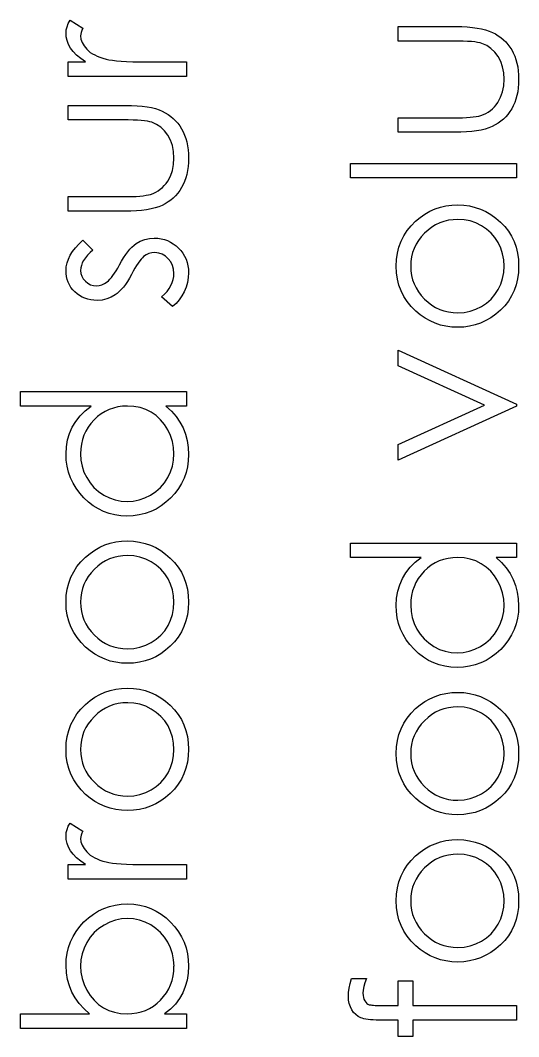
# Model space of a CAD drawing. Header units: millimetres. Extents: x -492 to -44, y 143 to 452.
# Drawn here: x -371.89 to -362.66, y 164.21 to 183.06 of the extents above; entities that cross this region are included whole.
import ezdxf

# ---------------------------------------------------------------- set-up
doc = ezdxf.new("R2010")
doc.units = ezdxf.units.MM

msp = doc.modelspace()

# ---------------------------------------------------------------- linework, layer by layer
at = {"color": 7, "linetype": 'Continuous', "flags": 128}
for points in [[(-371.007, 182.017), (-371.007, 182.286), (-371.007, 182.286), (-370.685, 182.286), (-370.685, 182.286), (-370.773, 182.348), (-370.849, 182.411), (-370.912, 182.475), (-370.961, 182.541), (-370.998, 182.609), (-371.025, 182.679), (-371.04, 182.749), (-371.046, 182.821), (-371.046, 182.821), (-371.041, 182.877), (-371.027, 182.935), (-371.004, 182.994), (-370.971, 183.056), (-370.971, 183.056), (-370.737, 182.908), (-370.737, 182.908), (-370.754, 182.869), (-370.767, 182.833), (-370.774, 182.8), (-370.776, 182.77), (-370.776, 182.77), (-370.769, 182.706), (-370.748, 182.642), (-370.712, 182.58), (-370.662, 182.519), (-370.631, 182.49), (-370.596, 182.462), (-370.557, 182.437), (-370.514, 182.413), (-370.468, 182.39), (-370.417, 182.37), (-370.362, 182.351), (-370.304, 182.335), (-370.304, 182.335), (-370.252, 182.323), (-370.187, 182.314), (-370.111, 182.305), (-370.023, 182.298), (-369.923, 182.293), (-369.811, 182.289), (-369.688, 182.287), (-369.552, 182.286), (-369.552, 182.286), (-368.815, 182.286), (-368.815, 182.286), (-368.815, 182.017), (-368.815, 182.017), (-371.007, 182.017)], [(-364.892, 180.979), (-364.892, 181.248), (-364.892, 181.248), (-363.875, 181.248), (-363.875, 181.248), (-363.785, 181.249), (-363.704, 181.25), (-363.629, 181.254), (-363.561, 181.259), (-363.501, 181.265), (-363.447, 181.272), (-363.401, 181.28), (-363.362, 181.291), (-363.362, 181.291), (-363.314, 181.309), (-363.267, 181.33), (-363.224, 181.355), (-363.183, 181.383), (-363.145, 181.416), (-363.109, 181.452), (-363.076, 181.491), (-363.046, 181.534), (-362.996, 181.628), (-362.959, 181.732), (-362.938, 181.844), (-362.93, 181.964), (-362.93, 181.964), (-362.938, 182.084), (-362.959, 182.195), (-362.994, 182.295), (-363.043, 182.387), (-363.104, 182.467), (-363.174, 182.533), (-363.253, 182.587), (-363.341, 182.627), (-363.341, 182.627), (-363.377, 182.637), (-363.421, 182.646), (-363.475, 182.654), (-363.537, 182.66), (-363.609, 182.665), (-363.689, 182.668), (-363.778, 182.67), (-363.875, 182.671), (-363.875, 182.671), (-364.892, 182.671), (-364.892, 182.671), (-364.892, 182.94), (-364.892, 182.94), (-363.825, 182.94), (-363.825, 182.94), (-363.716, 182.939), (-363.614, 182.934), (-363.518, 182.925), (-363.43, 182.913), (-363.349, 182.898), (-363.275, 182.88), (-363.207, 182.857), (-363.147, 182.832), (-363.091, 182.803), (-363.039, 182.771), (-362.99, 182.735), (-362.944, 182.697), (-362.901, 182.654), (-362.861, 182.609), (-362.824, 182.559), (-362.79, 182.506), (-362.76, 182.451), (-362.734, 182.391), (-362.712, 182.328), (-362.694, 182.262), (-362.679, 182.192), (-362.669, 182.118), (-362.663, 182.042), (-362.661, 181.961), (-362.661, 181.961), (-362.663, 181.881), (-362.669, 181.804), (-362.679, 181.731), (-362.694, 181.661), (-362.712, 181.594), (-362.734, 181.531), (-362.76, 181.471), (-362.79, 181.414), (-362.824, 181.362), (-362.861, 181.312), (-362.901, 181.265), (-362.944, 181.223), (-362.991, 181.184), (-363.041, 181.148), (-363.094, 181.116), (-363.15, 181.087), (-363.211, 181.062), (-363.279, 181.039), (-363.356, 181.021), (-363.439, 181.006), (-363.529, 180.994), (-363.627, 180.985), (-363.732, 180.981), (-363.844, 180.979), (-363.844, 180.979), (-364.892, 180.979)], [(-371.007, 179.517), (-371.007, 179.786), (-371.007, 179.786), (-369.99, 179.786), (-369.99, 179.786), (-369.901, 179.787), (-369.819, 179.789), (-369.744, 179.792), (-369.676, 179.797), (-369.616, 179.803), (-369.563, 179.811), (-369.517, 179.819), (-369.478, 179.829), (-369.478, 179.829), (-369.429, 179.847), (-369.383, 179.868), (-369.34, 179.893), (-369.299, 179.922), (-369.26, 179.954), (-369.225, 179.99), (-369.192, 180.029), (-369.162, 180.073), (-369.111, 180.167), (-369.075, 180.27), (-369.053, 180.382), (-369.046, 180.502), (-369.046, 180.502), (-369.053, 180.622), (-369.074, 180.733), (-369.109, 180.834), (-369.159, 180.925), (-369.219, 181.005), (-369.29, 181.072), (-369.368, 181.125), (-369.456, 181.165), (-369.456, 181.165), (-369.492, 181.175), (-369.537, 181.184), (-369.59, 181.192), (-369.653, 181.199), (-369.724, 181.204), (-369.804, 181.207), (-369.893, 181.209), (-369.99, 181.21), (-369.99, 181.21), (-371.007, 181.21), (-371.007, 181.21), (-371.007, 181.479), (-371.007, 181.479), (-369.94, 181.479), (-369.94, 181.479), (-369.831, 181.477), (-369.729, 181.472), (-369.633, 181.464), (-369.545, 181.452), (-369.464, 181.437), (-369.39, 181.418), (-369.323, 181.396), (-369.262, 181.371), (-369.207, 181.342), (-369.154, 181.31), (-369.105, 181.274), (-369.059, 181.235), (-369.016, 181.193), (-368.976, 181.147), (-368.939, 181.098), (-368.906, 181.045), (-368.876, 180.989), (-368.849, 180.929), (-368.827, 180.866), (-368.809, 180.8), (-368.794, 180.73), (-368.784, 180.657), (-368.778, 180.58), (-368.776, 180.5), (-368.776, 180.5), (-368.778, 180.42), (-368.784, 180.343), (-368.794, 180.27), (-368.809, 180.199), (-368.827, 180.133), (-368.849, 180.07), (-368.876, 180.009), (-368.906, 179.953), (-368.939, 179.9), (-368.977, 179.85), (-369.016, 179.804), (-369.06, 179.761), (-369.106, 179.722), (-369.156, 179.687), (-369.209, 179.654), (-369.265, 179.625), (-369.326, 179.6), (-369.395, 179.578), (-369.471, 179.559), (-369.554, 179.544), (-369.645, 179.532), (-369.742, 179.524), (-369.847, 179.519), (-369.96, 179.517), (-369.96, 179.517), (-371.007, 179.517)], [(-365.776, 180.133), (-365.776, 180.402), (-365.776, 180.402), (-362.7, 180.402), (-362.7, 180.402), (-362.7, 180.133), (-362.7, 180.133), (-365.776, 180.133)], [(-364.93, 178.499), (-364.925, 178.622), (-364.907, 178.74), (-364.879, 178.852), (-364.84, 178.959), (-364.789, 179.06), (-364.727, 179.156), (-364.654, 179.247), (-364.569, 179.332), (-364.569, 179.332), (-364.485, 179.402), (-364.397, 179.464), (-364.305, 179.515), (-364.21, 179.558), (-364.11, 179.591), (-364.007, 179.614), (-363.9, 179.628), (-363.79, 179.633), (-363.79, 179.633), (-363.678, 179.628), (-363.571, 179.613), (-363.467, 179.588), (-363.366, 179.553), (-363.269, 179.509), (-363.175, 179.454), (-363.086, 179.39), (-362.999, 179.315), (-362.92, 179.233), (-362.852, 179.145), (-362.793, 179.052), (-362.746, 178.953), (-362.709, 178.848), (-362.682, 178.737), (-362.666, 178.621), (-362.661, 178.499), (-362.661, 178.499), (-362.666, 178.377), (-362.682, 178.26), (-362.709, 178.149), (-362.746, 178.044), (-362.793, 177.945), (-362.852, 177.851), (-362.92, 177.763), (-362.999, 177.681), (-363.086, 177.606), (-363.175, 177.542), (-363.269, 177.487), (-363.366, 177.443), (-363.467, 177.408), (-363.571, 177.383), (-363.678, 177.368), (-363.79, 177.363), (-363.79, 177.363), (-363.9, 177.368), (-364.007, 177.382), (-364.109, 177.405), (-364.208, 177.439), (-364.303, 177.481), (-364.395, 177.532), (-364.483, 177.594), (-364.567, 177.664), (-364.567, 177.664), (-364.653, 177.749), (-364.726, 177.84), (-364.788, 177.936), (-364.84, 178.038), (-364.879, 178.145), (-364.907, 178.258), (-364.925, 178.376), (-364.93, 178.499)], [(-364.661, 178.498), (-364.657, 178.411), (-364.645, 178.327), (-364.625, 178.246), (-364.597, 178.168), (-364.561, 178.093), (-364.517, 178.021), (-364.466, 177.953), (-364.406, 177.887), (-364.34, 177.828), (-364.271, 177.776), (-364.199, 177.732), (-364.123, 177.696), (-364.044, 177.669), (-363.962, 177.649), (-363.877, 177.637), (-363.788, 177.633), (-363.788, 177.633), (-363.673, 177.64), (-363.562, 177.661), (-363.455, 177.698), (-363.352, 177.749), (-363.257, 177.812), (-363.173, 177.886), (-363.101, 177.969), (-363.04, 178.063), (-362.992, 178.164), (-362.958, 178.271), (-362.937, 178.382), (-362.93, 178.498), (-362.93, 178.498), (-362.937, 178.614), (-362.958, 178.725), (-362.992, 178.831), (-363.04, 178.933), (-363.101, 179.026), (-363.173, 179.11), (-363.257, 179.184), (-363.352, 179.247), (-363.455, 179.298), (-363.562, 179.335), (-363.673, 179.356), (-363.788, 179.363), (-363.788, 179.363), (-363.877, 179.359), (-363.962, 179.347), (-364.044, 179.327), (-364.123, 179.3), (-364.199, 179.264), (-364.271, 179.219), (-364.34, 179.167), (-364.406, 179.107), (-364.466, 179.042), (-364.517, 178.973), (-364.561, 178.902), (-364.597, 178.827), (-364.625, 178.749), (-364.645, 178.669), (-364.657, 178.585), (-364.661, 178.498)], [(-370.734, 178.979), (-370.546, 178.796), (-370.546, 178.796), (-370.6, 178.748), (-370.647, 178.7), (-370.686, 178.652), (-370.719, 178.605), (-370.744, 178.558), (-370.762, 178.511), (-370.773, 178.464), (-370.776, 178.417), (-370.776, 178.417), (-370.771, 178.361), (-370.754, 178.309), (-370.727, 178.26), (-370.688, 178.216), (-370.642, 178.179), (-370.592, 178.154), (-370.538, 178.138), (-370.481, 178.133), (-370.481, 178.133), (-370.43, 178.137), (-370.38, 178.151), (-370.331, 178.175), (-370.282, 178.207), (-370.282, 178.207), (-370.258, 178.228), (-370.232, 178.255), (-370.206, 178.286), (-370.178, 178.323), (-370.149, 178.365), (-370.119, 178.411), (-370.088, 178.463), (-370.056, 178.52), (-370.056, 178.52), (-370.017, 178.59), (-369.978, 178.654), (-369.939, 178.712), (-369.9, 178.764), (-369.862, 178.811), (-369.824, 178.851), (-369.786, 178.886), (-369.749, 178.915), (-369.749, 178.915), (-369.671, 178.96), (-369.588, 178.992), (-369.502, 179.011), (-369.41, 179.017), (-369.41, 179.017), (-369.345, 179.014), (-369.282, 179.006), (-369.222, 178.991), (-369.165, 178.972), (-369.11, 178.945), (-369.058, 178.914), (-369.008, 178.877), (-368.961, 178.833), (-368.918, 178.786), (-368.88, 178.736), (-368.849, 178.683), (-368.823, 178.627), (-368.802, 178.568), (-368.788, 178.506), (-368.779, 178.442), (-368.776, 178.375), (-368.776, 178.375), (-368.781, 178.284), (-368.796, 178.196), (-368.821, 178.109), (-368.856, 178.024), (-368.899, 177.945), (-368.95, 177.872), (-369.008, 177.806), (-369.073, 177.748), (-369.073, 177.748), (-369.276, 177.926), (-369.276, 177.926), (-369.222, 177.978), (-369.175, 178.03), (-369.136, 178.084), (-369.103, 178.137), (-369.078, 178.192), (-369.06, 178.248), (-369.049, 178.304), (-369.046, 178.361), (-369.046, 178.361), (-369.052, 178.439), (-369.072, 178.51), (-369.105, 178.576), (-369.151, 178.635), (-369.206, 178.684), (-369.265, 178.72), (-369.329, 178.741), (-369.398, 178.748), (-369.398, 178.748), (-369.456, 178.743), (-369.509, 178.729), (-369.56, 178.707), (-369.608, 178.674), (-369.608, 178.674), (-369.63, 178.653), (-369.655, 178.626), (-369.681, 178.593), (-369.709, 178.554), (-369.738, 178.51), (-369.768, 178.46), (-369.8, 178.404), (-369.834, 178.342), (-369.834, 178.342), (-369.871, 178.275), (-369.909, 178.214), (-369.947, 178.158), (-369.984, 178.108), (-370.022, 178.064), (-370.059, 178.025), (-370.096, 177.991), (-370.133, 177.964), (-370.133, 177.964), (-370.209, 177.92), (-370.291, 177.889), (-370.378, 177.869), (-370.471, 177.863), (-370.471, 177.863), (-370.531, 177.866), (-370.589, 177.873), (-370.644, 177.886), (-370.697, 177.902), (-370.748, 177.925), (-370.795, 177.952), (-370.84, 177.984), (-370.882, 178.02), (-370.921, 178.061), (-370.954, 178.104), (-370.982, 178.15), (-371.005, 178.198), (-371.023, 178.249), (-371.035, 178.303), (-371.043, 178.359), (-371.046, 178.417), (-371.046, 178.417), (-371.041, 178.487), (-371.026, 178.557), (-371.002, 178.627), (-370.968, 178.698), (-370.924, 178.767), (-370.87, 178.838), (-370.807, 178.908), (-370.734, 178.979)], [(-364.892, 174.902), (-364.892, 175.193), (-364.892, 175.193), (-363.296, 175.921), (-363.296, 175.921), (-364.892, 176.649), (-364.892, 176.649), (-364.892, 176.94), (-364.892, 176.94), (-362.7, 175.94), (-362.7, 175.94), (-362.7, 175.902), (-362.7, 175.902), (-364.892, 174.902)], [(-371.892, 176.171), (-368.815, 176.171), (-368.815, 176.171), (-368.815, 175.902), (-368.815, 175.902), (-369.194, 175.902), (-369.194, 175.902), (-369.093, 175.809), (-369.006, 175.711), (-368.935, 175.606), (-368.877, 175.497), (-368.833, 175.382), (-368.802, 175.262), (-368.782, 175.137), (-368.776, 175.006), (-368.776, 175.006), (-368.782, 174.89), (-368.797, 174.779), (-368.823, 174.671), (-368.859, 174.568), (-368.906, 174.469), (-368.963, 174.374), (-369.031, 174.284), (-369.109, 174.198), (-369.194, 174.119), (-369.284, 174.051), (-369.378, 173.994), (-369.477, 173.947), (-369.581, 173.91), (-369.688, 173.884), (-369.8, 173.869), (-369.917, 173.863), (-369.917, 173.863), (-370.031, 173.869), (-370.142, 173.884), (-370.248, 173.911), (-370.35, 173.948), (-370.447, 173.996), (-370.54, 174.053), (-370.63, 174.122), (-370.715, 174.201), (-370.792, 174.288), (-370.859, 174.379), (-370.916, 174.474), (-370.963, 174.574), (-370.999, 174.678), (-371.025, 174.786), (-371.04, 174.898), (-371.046, 175.015), (-371.046, 175.015), (-371.038, 175.149), (-371.017, 175.276), (-370.981, 175.397), (-370.93, 175.511), (-370.865, 175.619), (-370.785, 175.72), (-370.691, 175.814), (-370.583, 175.902), (-370.583, 175.902), (-371.892, 175.902), (-371.892, 175.902), (-371.892, 176.171)], [(-370.776, 175.018), (-370.769, 174.901), (-370.748, 174.788), (-370.713, 174.679), (-370.663, 174.576), (-370.601, 174.479), (-370.528, 174.393), (-370.442, 174.318), (-370.346, 174.252), (-370.243, 174.2), (-370.136, 174.163), (-370.026, 174.14), (-369.914, 174.133), (-369.914, 174.133), (-369.802, 174.14), (-369.693, 174.163), (-369.587, 174.201), (-369.482, 174.253), (-369.385, 174.32), (-369.298, 174.395), (-369.224, 174.482), (-369.16, 174.579), (-369.11, 174.683), (-369.075, 174.79), (-369.053, 174.901), (-369.046, 175.016), (-369.046, 175.016), (-369.053, 175.133), (-369.074, 175.246), (-369.11, 175.356), (-369.16, 175.463), (-369.222, 175.562), (-369.294, 175.65), (-369.376, 175.725), (-369.468, 175.788), (-369.569, 175.838), (-369.675, 175.874), (-369.787, 175.895), (-369.906, 175.902), (-369.906, 175.902), (-369.997, 175.898), (-370.084, 175.886), (-370.168, 175.866), (-370.247, 175.838), (-370.323, 175.802), (-370.395, 175.758), (-370.463, 175.707), (-370.527, 175.646), (-370.585, 175.581), (-370.636, 175.512), (-370.679, 175.439), (-370.714, 175.362), (-370.742, 175.282), (-370.761, 175.198), (-370.773, 175.11), (-370.776, 175.018)], [(-371.046, 172.268), (-371.04, 172.392), (-371.023, 172.509), (-370.995, 172.621), (-370.956, 172.728), (-370.904, 172.829), (-370.843, 172.925), (-370.769, 173.016), (-370.685, 173.101), (-370.685, 173.101), (-370.6, 173.172), (-370.512, 173.233), (-370.421, 173.285), (-370.325, 173.327), (-370.225, 173.36), (-370.123, 173.383), (-370.016, 173.397), (-369.905, 173.402), (-369.905, 173.402), (-369.794, 173.397), (-369.686, 173.382), (-369.582, 173.357), (-369.481, 173.323), (-369.385, 173.278), (-369.291, 173.223), (-369.201, 173.159), (-369.115, 173.085), (-369.035, 173.002), (-368.967, 172.914), (-368.909, 172.821), (-368.861, 172.722), (-368.824, 172.617), (-368.797, 172.506), (-368.782, 172.39), (-368.776, 172.268), (-368.776, 172.268), (-368.782, 172.146), (-368.797, 172.029), (-368.824, 171.919), (-368.861, 171.814), (-368.909, 171.714), (-368.967, 171.62), (-369.035, 171.532), (-369.115, 171.45), (-369.201, 171.375), (-369.291, 171.311), (-369.385, 171.256), (-369.481, 171.212), (-369.582, 171.177), (-369.686, 171.152), (-369.794, 171.137), (-369.905, 171.133), (-369.905, 171.133), (-370.015, 171.137), (-370.122, 171.151), (-370.225, 171.175), (-370.323, 171.208), (-370.419, 171.25), (-370.511, 171.301), (-370.599, 171.363), (-370.683, 171.433), (-370.683, 171.433), (-370.768, 171.518), (-370.841, 171.609), (-370.904, 171.705), (-370.955, 171.808), (-370.995, 171.914), (-371.023, 172.027), (-371.04, 172.145), (-371.046, 172.268)], [(-365.776, 173.363), (-362.7, 173.363), (-362.7, 173.363), (-362.7, 173.094), (-362.7, 173.094), (-363.079, 173.094), (-363.079, 173.094), (-362.978, 173.001), (-362.891, 172.903), (-362.819, 172.798), (-362.761, 172.689), (-362.718, 172.574), (-362.686, 172.455), (-362.667, 172.329), (-362.661, 172.199), (-362.661, 172.199), (-362.666, 172.083), (-362.682, 171.971), (-362.708, 171.863), (-362.744, 171.76), (-362.791, 171.661), (-362.848, 171.567), (-362.915, 171.476), (-362.993, 171.39), (-363.079, 171.312), (-363.168, 171.244), (-363.263, 171.187), (-363.362, 171.139), (-363.465, 171.103), (-363.573, 171.077), (-363.685, 171.061), (-363.802, 171.056), (-363.802, 171.056), (-363.916, 171.061), (-364.026, 171.077), (-364.132, 171.103), (-364.234, 171.14), (-364.332, 171.188), (-364.425, 171.246), (-364.514, 171.314), (-364.599, 171.393), (-364.677, 171.48), (-364.744, 171.571), (-364.801, 171.666), (-364.847, 171.766), (-364.884, 171.87), (-364.91, 171.978), (-364.925, 172.091), (-364.93, 172.207), (-364.93, 172.207), (-364.923, 172.341), (-364.901, 172.469), (-364.865, 172.589), (-364.815, 172.704), (-364.749, 172.811), (-364.67, 172.913), (-364.576, 173.006), (-364.468, 173.094), (-364.468, 173.094), (-365.776, 173.094), (-365.776, 173.094), (-365.776, 173.363)], [(-370.776, 172.267), (-370.772, 172.18), (-370.76, 172.096), (-370.74, 172.015), (-370.713, 171.937), (-370.677, 171.862), (-370.633, 171.791), (-370.581, 171.722), (-370.521, 171.657), (-370.456, 171.597), (-370.386, 171.545), (-370.314, 171.502), (-370.239, 171.466), (-370.16, 171.438), (-370.078, 171.418), (-369.992, 171.406), (-369.903, 171.402), (-369.903, 171.402), (-369.788, 171.409), (-369.677, 171.431), (-369.57, 171.467), (-369.468, 171.518), (-369.373, 171.581), (-369.288, 171.655), (-369.216, 171.738), (-369.156, 171.832), (-369.108, 171.934), (-369.073, 172.04), (-369.052, 172.151), (-369.046, 172.267), (-369.046, 172.267), (-369.052, 172.383), (-369.073, 172.494), (-369.108, 172.6), (-369.156, 172.702), (-369.216, 172.795), (-369.288, 172.88), (-369.373, 172.953), (-369.468, 173.016), (-369.57, 173.067), (-369.677, 173.104), (-369.788, 173.125), (-369.903, 173.133), (-369.903, 173.133), (-369.992, 173.128), (-370.078, 173.116), (-370.16, 173.097), (-370.239, 173.069), (-370.314, 173.033), (-370.386, 172.988), (-370.456, 172.937), (-370.521, 172.877), (-370.581, 172.811), (-370.633, 172.743), (-370.677, 172.671), (-370.713, 172.597), (-370.74, 172.518), (-370.76, 172.438), (-370.772, 172.354), (-370.776, 172.267)], [(-364.661, 172.211), (-364.654, 172.093), (-364.633, 171.98), (-364.597, 171.872), (-364.548, 171.768), (-364.486, 171.672), (-364.412, 171.586), (-364.327, 171.51), (-364.231, 171.445), (-364.127, 171.392), (-364.02, 171.355), (-363.911, 171.332), (-363.799, 171.325), (-363.799, 171.325), (-363.687, 171.333), (-363.578, 171.355), (-363.471, 171.393), (-363.367, 171.446), (-363.269, 171.512), (-363.183, 171.588), (-363.108, 171.674), (-363.045, 171.771), (-362.995, 171.875), (-362.959, 171.982), (-362.938, 172.094), (-362.93, 172.208), (-362.93, 172.208), (-362.938, 172.325), (-362.959, 172.439), (-362.995, 172.548), (-363.044, 172.655), (-363.106, 172.755), (-363.178, 172.842), (-363.26, 172.917), (-363.353, 172.98), (-363.453, 173.03), (-363.56, 173.066), (-363.672, 173.087), (-363.791, 173.094), (-363.791, 173.094), (-363.882, 173.09), (-363.969, 173.078), (-364.052, 173.058), (-364.132, 173.03), (-364.207, 172.994), (-364.279, 172.951), (-364.347, 172.899), (-364.412, 172.839), (-364.47, 172.773), (-364.521, 172.704), (-364.564, 172.631), (-364.599, 172.554), (-364.626, 172.474), (-364.645, 172.39), (-364.657, 172.302), (-364.661, 172.211)], [(-371.046, 169.538), (-371.04, 169.661), (-371.023, 169.778), (-370.995, 169.89), (-370.956, 169.997), (-370.904, 170.098), (-370.843, 170.195), (-370.769, 170.285), (-370.685, 170.371), (-370.685, 170.371), (-370.6, 170.441), (-370.512, 170.502), (-370.421, 170.554), (-370.325, 170.596), (-370.225, 170.629), (-370.123, 170.652), (-370.016, 170.666), (-369.905, 170.671), (-369.905, 170.671), (-369.794, 170.666), (-369.686, 170.651), (-369.582, 170.627), (-369.481, 170.592), (-369.385, 170.547), (-369.291, 170.493), (-369.201, 170.428), (-369.115, 170.354), (-369.035, 170.271), (-368.967, 170.184), (-368.909, 170.091), (-368.861, 169.991), (-368.824, 169.886), (-368.797, 169.776), (-368.782, 169.66), (-368.776, 169.538), (-368.776, 169.538), (-368.782, 169.415), (-368.797, 169.298), (-368.824, 169.188), (-368.861, 169.083), (-368.909, 168.983), (-368.967, 168.889), (-369.035, 168.801), (-369.115, 168.719), (-369.201, 168.645), (-369.291, 168.58), (-369.385, 168.526), (-369.481, 168.481), (-369.582, 168.446), (-369.686, 168.422), (-369.794, 168.407), (-369.905, 168.402), (-369.905, 168.402), (-370.015, 168.407), (-370.122, 168.42), (-370.225, 168.444), (-370.323, 168.477), (-370.419, 168.519), (-370.511, 168.571), (-370.599, 168.632), (-370.683, 168.702), (-370.683, 168.702), (-370.768, 168.788), (-370.841, 168.878), (-370.904, 168.975), (-370.955, 169.077), (-370.995, 169.184), (-371.023, 169.296), (-371.04, 169.414), (-371.046, 169.538)], [(-364.93, 169.461), (-364.925, 169.584), (-364.907, 169.701), (-364.879, 169.814), (-364.84, 169.92), (-364.789, 170.021), (-364.727, 170.118), (-364.654, 170.208), (-364.569, 170.294), (-364.569, 170.294), (-364.485, 170.364), (-364.397, 170.425), (-364.305, 170.477), (-364.21, 170.519), (-364.11, 170.552), (-364.007, 170.576), (-363.9, 170.589), (-363.79, 170.594), (-363.79, 170.594), (-363.678, 170.589), (-363.571, 170.574), (-363.467, 170.55), (-363.366, 170.515), (-363.269, 170.47), (-363.175, 170.416), (-363.086, 170.351), (-362.999, 170.277), (-362.92, 170.195), (-362.852, 170.107), (-362.793, 170.014), (-362.746, 169.914), (-362.709, 169.809), (-362.682, 169.699), (-362.666, 169.583), (-362.661, 169.461), (-362.661, 169.461), (-362.666, 169.338), (-362.682, 169.222), (-362.709, 169.111), (-362.746, 169.006), (-362.793, 168.906), (-362.852, 168.812), (-362.92, 168.725), (-362.999, 168.642), (-363.086, 168.568), (-363.175, 168.503), (-363.269, 168.449), (-363.366, 168.404), (-363.467, 168.369), (-363.571, 168.345), (-363.678, 168.33), (-363.79, 168.325), (-363.79, 168.325), (-363.9, 168.33), (-364.007, 168.344), (-364.109, 168.367), (-364.208, 168.4), (-364.303, 168.442), (-364.395, 168.494), (-364.483, 168.555), (-364.567, 168.625), (-364.567, 168.625), (-364.653, 168.711), (-364.726, 168.801), (-364.788, 168.898), (-364.84, 169), (-364.879, 169.107), (-364.907, 169.219), (-364.925, 169.338), (-364.93, 169.461)], [(-370.776, 169.536), (-370.772, 169.449), (-370.76, 169.365), (-370.74, 169.284), (-370.713, 169.207), (-370.677, 169.131), (-370.633, 169.06), (-370.581, 168.991), (-370.521, 168.926), (-370.456, 168.866), (-370.386, 168.815), (-370.314, 168.771), (-370.239, 168.735), (-370.16, 168.707), (-370.078, 168.687), (-369.992, 168.675), (-369.903, 168.671), (-369.903, 168.671), (-369.788, 168.678), (-369.677, 168.7), (-369.57, 168.737), (-369.468, 168.787), (-369.373, 168.85), (-369.288, 168.924), (-369.216, 169.008), (-369.156, 169.101), (-369.108, 169.203), (-369.073, 169.309), (-369.052, 169.42), (-369.046, 169.536), (-369.046, 169.536), (-369.052, 169.652), (-369.073, 169.764), (-369.108, 169.869), (-369.156, 169.971), (-369.216, 170.065), (-369.288, 170.149), (-369.373, 170.222), (-369.468, 170.285), (-369.57, 170.336), (-369.677, 170.373), (-369.788, 170.395), (-369.903, 170.402), (-369.903, 170.402), (-369.992, 170.398), (-370.078, 170.386), (-370.16, 170.366), (-370.239, 170.338), (-370.314, 170.302), (-370.386, 170.258), (-370.456, 170.206), (-370.521, 170.146), (-370.581, 170.08), (-370.633, 170.012), (-370.677, 169.94), (-370.713, 169.866), (-370.74, 169.788), (-370.76, 169.707), (-370.772, 169.623), (-370.776, 169.536)], [(-364.661, 169.46), (-364.657, 169.372), (-364.645, 169.288), (-364.625, 169.207), (-364.597, 169.13), (-364.561, 169.054), (-364.517, 168.983), (-364.466, 168.914), (-364.406, 168.849), (-364.34, 168.789), (-364.271, 168.738), (-364.199, 168.694), (-364.123, 168.658), (-364.044, 168.63), (-363.962, 168.61), (-363.877, 168.598), (-363.788, 168.594), (-363.788, 168.594), (-363.673, 168.601), (-363.562, 168.623), (-363.455, 168.66), (-363.352, 168.71), (-363.257, 168.773), (-363.173, 168.847), (-363.101, 168.931), (-363.04, 169.024), (-362.992, 169.126), (-362.958, 169.232), (-362.937, 169.344), (-362.93, 169.46), (-362.93, 169.46), (-362.937, 169.576), (-362.958, 169.687), (-362.992, 169.792), (-363.04, 169.894), (-363.101, 169.988), (-363.173, 170.072), (-363.257, 170.145), (-363.352, 170.208), (-363.455, 170.259), (-363.562, 170.296), (-363.673, 170.318), (-363.788, 170.325), (-363.788, 170.325), (-363.877, 170.321), (-363.962, 170.309), (-364.044, 170.289), (-364.123, 170.261), (-364.199, 170.225), (-364.271, 170.181), (-364.34, 170.129), (-364.406, 170.069), (-364.466, 170.003), (-364.517, 169.935), (-364.561, 169.863), (-364.597, 169.789), (-364.625, 169.711), (-364.645, 169.63), (-364.657, 169.546), (-364.661, 169.46)], [(-371.007, 167.133), (-371.007, 167.402), (-371.007, 167.402), (-370.685, 167.402), (-370.685, 167.402), (-370.773, 167.463), (-370.849, 167.526), (-370.912, 167.591), (-370.961, 167.657), (-370.998, 167.725), (-371.025, 167.794), (-371.04, 167.865), (-371.046, 167.937), (-371.046, 167.937), (-371.041, 167.993), (-371.027, 168.05), (-371.004, 168.11), (-370.971, 168.171), (-370.971, 168.171), (-370.737, 168.023), (-370.737, 168.023), (-370.754, 167.984), (-370.767, 167.948), (-370.774, 167.915), (-370.776, 167.886), (-370.776, 167.886), (-370.769, 167.821), (-370.748, 167.758), (-370.712, 167.696), (-370.662, 167.634), (-370.631, 167.605), (-370.596, 167.577), (-370.557, 167.552), (-370.514, 167.528), (-370.468, 167.506), (-370.417, 167.485), (-370.362, 167.467), (-370.304, 167.45), (-370.304, 167.45), (-370.252, 167.439), (-370.187, 167.429), (-370.111, 167.42), (-370.023, 167.414), (-369.923, 167.408), (-369.811, 167.405), (-369.688, 167.402), (-369.552, 167.402), (-369.552, 167.402), (-368.815, 167.402), (-368.815, 167.402), (-368.815, 167.133), (-368.815, 167.133), (-371.007, 167.133)], [(-364.93, 166.73), (-364.925, 166.853), (-364.907, 166.97), (-364.879, 167.083), (-364.84, 167.19), (-364.789, 167.291), (-364.727, 167.387), (-364.654, 167.478), (-364.569, 167.563), (-364.569, 167.563), (-364.485, 167.633), (-364.397, 167.695), (-364.305, 167.746), (-364.21, 167.788), (-364.11, 167.821), (-364.007, 167.845), (-363.9, 167.859), (-363.79, 167.863), (-363.79, 167.863), (-363.678, 167.859), (-363.571, 167.844), (-363.467, 167.819), (-363.366, 167.784), (-363.269, 167.74), (-363.175, 167.685), (-363.086, 167.621), (-362.999, 167.546), (-362.92, 167.464), (-362.852, 167.376), (-362.793, 167.283), (-362.746, 167.184), (-362.709, 167.079), (-362.682, 166.968), (-362.666, 166.852), (-362.661, 166.73), (-362.661, 166.73), (-362.666, 166.607), (-362.682, 166.491), (-362.709, 166.38), (-362.746, 166.275), (-362.793, 166.175), (-362.852, 166.082), (-362.92, 165.994), (-362.999, 165.911), (-363.086, 165.837), (-363.175, 165.773), (-363.269, 165.718), (-363.366, 165.673), (-363.467, 165.639), (-363.571, 165.614), (-363.678, 165.599), (-363.79, 165.594), (-363.79, 165.594), (-363.9, 165.599), (-364.007, 165.613), (-364.109, 165.636), (-364.208, 165.669), (-364.303, 165.711), (-364.395, 165.763), (-364.483, 165.824), (-364.567, 165.895), (-364.567, 165.895), (-364.653, 165.98), (-364.726, 166.071), (-364.788, 166.167), (-364.84, 166.269), (-364.879, 166.376), (-364.907, 166.488), (-364.925, 166.607), (-364.93, 166.73)], [(-364.661, 166.729), (-364.657, 166.642), (-364.645, 166.558), (-364.625, 166.476), (-364.597, 166.399), (-364.561, 166.324), (-364.517, 166.252), (-364.466, 166.184), (-364.406, 166.118), (-364.34, 166.059), (-364.271, 166.007), (-364.199, 165.963), (-364.123, 165.927), (-364.044, 165.899), (-363.962, 165.88), (-363.877, 165.868), (-363.788, 165.863), (-363.788, 165.863), (-363.673, 165.871), (-363.562, 165.892), (-363.455, 165.929), (-363.352, 165.979), (-363.257, 166.042), (-363.173, 166.116), (-363.101, 166.2), (-363.04, 166.294), (-362.992, 166.395), (-362.958, 166.502), (-362.937, 166.613), (-362.93, 166.729), (-362.93, 166.729), (-362.937, 166.845), (-362.958, 166.956), (-362.992, 167.062), (-363.04, 167.163), (-363.101, 167.257), (-363.173, 167.341), (-363.257, 167.414), (-363.352, 167.478), (-363.455, 167.529), (-363.562, 167.565), (-363.673, 167.587), (-363.788, 167.594), (-363.788, 167.594), (-363.877, 167.59), (-363.962, 167.578), (-364.044, 167.558), (-364.123, 167.53), (-364.199, 167.494), (-364.271, 167.45), (-364.34, 167.398), (-364.406, 167.338), (-364.466, 167.273), (-364.517, 167.204), (-364.561, 167.133), (-364.597, 167.058), (-364.625, 166.98), (-364.645, 166.899), (-364.657, 166.815), (-364.661, 166.729)], [(-368.815, 164.363), (-371.892, 164.363), (-371.892, 164.363), (-371.892, 164.633), (-371.892, 164.633), (-370.609, 164.633), (-370.609, 164.633), (-370.712, 164.726), (-370.8, 164.824), (-370.876, 164.928), (-370.937, 165.036), (-370.984, 165.151), (-371.019, 165.271), (-371.039, 165.396), (-371.046, 165.527), (-371.046, 165.527), (-371.04, 165.643), (-371.025, 165.755), (-370.999, 165.863), (-370.963, 165.966), (-370.916, 166.065), (-370.859, 166.16), (-370.791, 166.25), (-370.713, 166.336), (-370.628, 166.414), (-370.538, 166.482), (-370.444, 166.54), (-370.346, 166.588), (-370.243, 166.624), (-370.135, 166.65), (-370.023, 166.666), (-369.907, 166.671), (-369.907, 166.671), (-369.792, 166.666), (-369.681, 166.65), (-369.575, 166.624), (-369.473, 166.586), (-369.375, 166.539), (-369.282, 166.481), (-369.192, 166.412), (-369.108, 166.333), (-369.03, 166.246), (-368.963, 166.155), (-368.906, 166.06), (-368.859, 165.96), (-368.823, 165.856), (-368.797, 165.748), (-368.782, 165.635), (-368.776, 165.518), (-368.776, 165.518), (-368.783, 165.385), (-368.803, 165.258), (-368.837, 165.138), (-368.883, 165.024), (-368.944, 164.916), (-369.02, 164.815), (-369.112, 164.721), (-369.221, 164.633), (-369.221, 164.633), (-368.815, 164.633), (-368.815, 164.633), (-368.815, 164.363)], [(-369.045, 165.516), (-369.053, 165.634), (-369.074, 165.747), (-369.109, 165.855), (-369.159, 165.959), (-369.221, 166.055), (-369.294, 166.141), (-369.379, 166.217), (-369.476, 166.282), (-369.579, 166.335), (-369.686, 166.372), (-369.794, 166.395), (-369.907, 166.402), (-369.907, 166.402), (-370.019, 166.394), (-370.129, 166.372), (-370.236, 166.333), (-370.341, 166.28), (-370.438, 166.215), (-370.524, 166.139), (-370.599, 166.053), (-370.662, 165.956), (-370.712, 165.853), (-370.748, 165.745), (-370.769, 165.634), (-370.776, 165.52), (-370.776, 165.52), (-370.769, 165.404), (-370.748, 165.291), (-370.712, 165.18), (-370.662, 165.073), (-370.599, 164.973), (-370.527, 164.885), (-370.445, 164.809), (-370.353, 164.746), (-370.252, 164.696), (-370.146, 164.661), (-370.034, 164.64), (-369.915, 164.633), (-369.915, 164.633), (-369.825, 164.637), (-369.737, 164.649), (-369.654, 164.669), (-369.575, 164.696), (-369.499, 164.732), (-369.427, 164.776), (-369.359, 164.828), (-369.295, 164.887), (-369.237, 164.953), (-369.186, 165.023), (-369.143, 165.095), (-369.108, 165.172), (-369.081, 165.253), (-369.061, 165.337), (-369.049, 165.425), (-369.046, 165.516)], [(-365.758, 165.286), (-365.478, 165.286), (-365.478, 165.286), (-365.508, 165.21), (-365.529, 165.139), (-365.541, 165.073), (-365.546, 165.014), (-365.546, 165.014), (-365.543, 164.973), (-365.537, 164.936), (-365.526, 164.903), (-365.511, 164.873), (-365.493, 164.848), (-365.475, 164.827), (-365.454, 164.812), (-365.433, 164.803), (-365.419, 164.799), (-365.401, 164.797), (-365.379, 164.794), (-365.351, 164.792), (-365.319, 164.79), (-365.283, 164.789), (-365.242, 164.788), (-365.196, 164.788), (-365.196, 164.788), (-364.892, 164.788), (-364.892, 164.788), (-364.892, 165.248), (-364.892, 165.248), (-364.623, 165.248), (-364.623, 165.248), (-364.623, 164.788), (-364.623, 164.788), (-362.7, 164.786), (-362.7, 164.786), (-362.7, 164.517), (-362.7, 164.517), (-364.623, 164.517), (-364.623, 164.517), (-364.623, 164.21), (-364.623, 164.21), (-364.892, 164.21), (-364.892, 164.21), (-364.892, 164.517), (-364.892, 164.517), (-365.242, 164.517), (-365.242, 164.517), (-365.3, 164.518), (-365.354, 164.52), (-365.404, 164.523), (-365.449, 164.528), (-365.49, 164.534), (-365.526, 164.542), (-365.558, 164.55), (-365.587, 164.561), (-365.635, 164.586), (-365.679, 164.619), (-365.718, 164.659), (-365.752, 164.707), (-365.779, 164.762), (-365.799, 164.822), (-365.811, 164.887), (-365.815, 164.958), (-365.815, 164.958), (-365.811, 165.03), (-365.8, 165.109), (-365.783, 165.195), (-365.758, 165.286)]]:
    msp.add_lwpolyline(points, dxfattribs=at)

doc.saveas('drawing.dxf')
